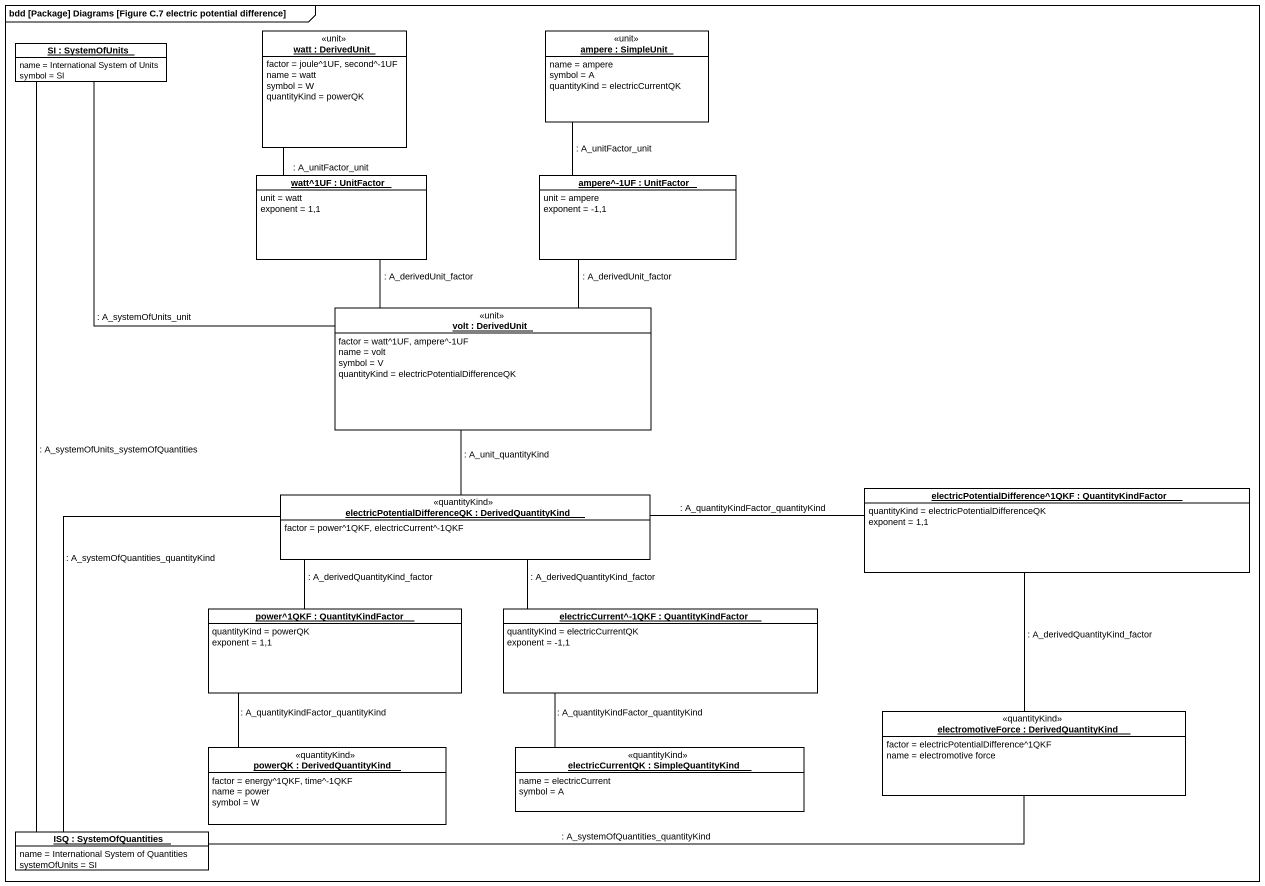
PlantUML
@startuml
mainframe bdd [Package] Diagrams [Figure C.7 electric potential difference]
hide circle
hide empty members
object "SI : SystemOfUnits" as SI {
  name = International System of Units
  symbol = SI
}
object "watt : DerivedUnit" as watt <<unit>> {
  factor = joule^1UF, second^-1UF
  name = watt
  symbol = W
  quantityKind = powerQK
}
object "ampere : SimpleUnit" as ampere <<unit>> {
  name = ampere
  symbol = A
  quantityKind = electricCurrentQK
}
object "watt^1UF : UnitFactor" as watt_1UF {
  unit = watt
  exponent = 1,1
}
object "ampere^-1UF : UnitFactor" as ampere_1UF {
  unit = ampere
  exponent = -1,1
}
object "volt : DerivedUnit" as volt <<unit>> {
  factor = watt^1UF, ampere^-1UF
  name = volt
  symbol = V
  quantityKind = electricPotentialDifferenceQK
}
object "electricPotentialDifferenceQK : DerivedQuantityKind" as electricPotentialDifferenceQ <<quantityKind>> {
  factor = power^1QKF, electricCurrent^-1QKF
}
object "electricPotentialDifference^1QKF : QuantityKindFactor" as electricPotentialDifference {
  quantityKind = electricPotentialDifferenceQK
  exponent = 1,1
}
object "power^1QKF : QuantityKindFactor" as power_1QKF {
  quantityKind = powerQK
  exponent = 1,1
}
object "electricCurrent^-1QKF : QuantityKindFactor" as electricCurrent_1QKF {
  quantityKind = electricCurrentQK
  exponent = -1,1
}
object "electromotiveForce : DerivedQuantityKind" as electromotiveForce <<quantityKind>> {
  factor = electricPotentialDifference^1QKF
  name = electromotive force
}
object "powerQK : DerivedQuantityKind" as powerQK <<quantityKind>> {
  factor = energy^1QKF, time^-1QKF
  name = power
  symbol = W
}
object "electricCurrentQK : SimpleQuantityKind" as electricCurrentQK <<quantityKind>> {
  name = electricCurrent
  symbol = A
}
object "ISQ : SystemOfQuantities" as ISQ {
  name = International System of Quantities
  systemOfUnits = SI
}
SI -- volt : : A_systemOfUnits_unit
watt_1UF -up- watt : : A_unitFactor_unit
ampere_1UF -up- ampere : : A_unitFactor_unit
volt -up- watt_1UF : : A_derivedUnit_factor
volt -up- ampere_1UF : : A_derivedUnit_factor
volt -- electricPotentialDifferenceQ : : A_unit_quantityKind
electricPotentialDifferenceQ -right- electricPotentialDifference : : A_quantityKindFactor_quantityKind
electricPotentialDifferenceQ -- power_1QKF : : A_derivedQuantityKind_factor
electricPotentialDifferenceQ -- electricCurrent_1QKF : : A_derivedQuantityKind_factor
electricPotentialDifference -- electromotiveForce : : A_derivedQuantityKind_factor
power_1QKF -- powerQK : : A_quantityKindFactor_quantityKind
electricCurrent_1QKF -- electricCurrentQK : : A_quantityKindFactor_quantityKind
ISQ -up- SI : : A_systemOfUnits_systemOfQuantities
ISQ -up- electricPotentialDifferenceQ : : A_systemOfQuantities_quantityKind
ISQ -right- electromotiveForce : : A_systemOfQuantities_quantityKind
@enduml
